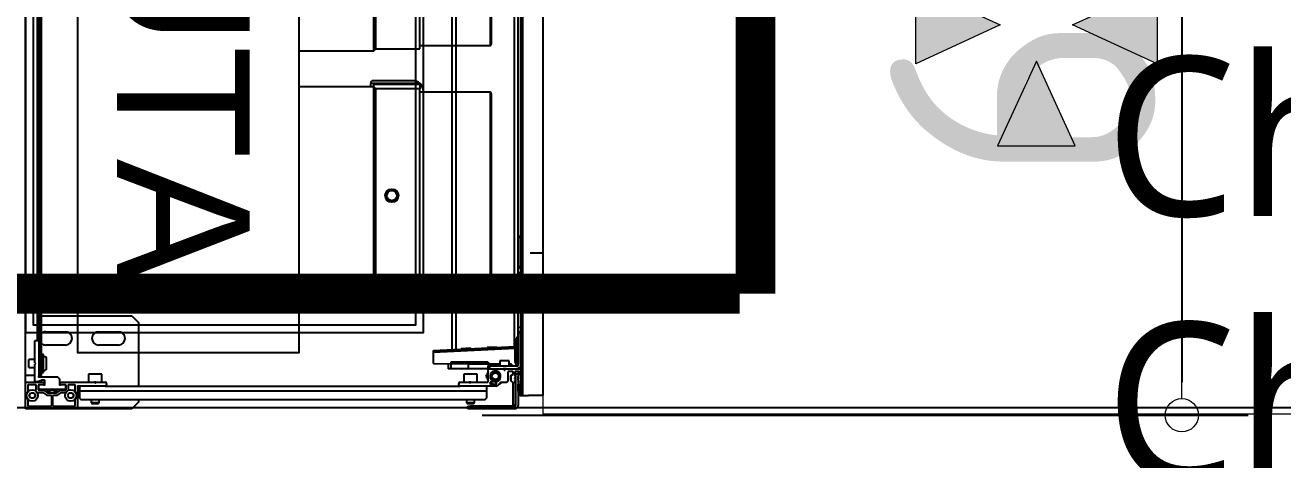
# Model space of a CAD drawing. Extents: x -2795338 to 3769695, y -3516596 to 3048438.
# Drawn here: x 491804 to 492753, y -340626 to -340299 of the extents above; entities that cross this region are included whole.
import ezdxf
from ezdxf import colors
from ezdxf.entities.mleader import LeaderData, LeaderLine
from ezdxf.math import Vec2, Vec3

# ---------------------------------------------------------------- set-up
doc = ezdxf.new("R2010")
doc.units = 0
for name, pattern in [('prlm_ef', [0.165, 0.1, -0.065]), ('prlm_eu', [2, 1.25, -0.25, 0.25, -0.25]), ('prlm_gaz', [36, 24, -3, 0, -3, 0, -3, 0, -3])]:
    doc.linetypes.add(name, pattern=pattern)
doc.layers.add('_GAZELEC-BOITE INCORPO', color=36, linetype='Continuous', lineweight=18)
doc.layers.add('_GAZELEC-RESERVATION', color=1, linetype='Continuous', lineweight=18)
for name, color, linetype in [('prlm-CHAUFF', 30, 'Continuous'), ('prlm-EAU-EF', 161, 'Continuous'), ('prlm-EAU-EUEV', 25, 'Continuous'), ('prlm-GAZ', 20, 'Continuous'), ('prlm-MOD', 64, 'Continuous'), ('prlm-VMC', 93, 'Continuous')]:
    doc.layers.add(name, color=color, linetype=linetype)
doc.layers.add('prlm-xpoly', color=7, linetype='Continuous', plot=False)
doc.styles.add('ISO', font='isocp2.shx')
doc.styles.add('prlm-chauff', font='trebucbi.ttf', dxfattribs={"height": 18})
doc.styles.get("Standard").update_dxf_attribs({"font": 'arial.ttf'})
doc.dimstyles.new('200', dxfattribs={"dimtxt": 200, "dimasz": 25, "dimexe": 50, "dimexo": 50, "dimgap": 20, "dimtad": 1, "dimdec": 0, "dimlfac": 0.1, "dimdsep": 46, "dimtxsty": 'ISO', "dimblk1": 'DOTBLANK', "dimblk2": 'DOTBLANK', "dimsah": 1, "dimcen": 25, "dimclrd": 80, "dimclre": 80, "dimadec": 0, "dimazin": 0, "dimtfac": 1, "dimtdec": 0, "dimtmove": 0, "dimatfit": 3, "dimldrblk": 'DOTBLANK', "dimfxl": 50, "dimtolj": 1, "dimtzin": 0, "dimarcsym": 0})

# ---------------------------------------------------------------- blocks, each defined once
blk = doc.blocks.new('C 90.MTI900_Alu_390')
at = {"layer": 'prlm-MOD', "color": 1, "linetype": 'Continuous'}
for p, q in [((-4.475, 0), (-4.472, 0)), ((-4.475, -0.003), (-4.475, 0)), ((-4.472, 0), (-4.278, 0)), ((-4.278, 0), (-4.225, 0)), ((-4.225, 0), (4.225, 0)), ((-4.225, -0.07), (-4.225, 0)), ((-4.475, -0.387), (-4.475, -0.003)), ((-4.457, -0.191), (-4.457, -0.021)), ((-4.454, -0.018), (-4.4033, -0.018)), ((-4.395, -0.0385), (-4.375, -0.0269)), ((-4.395, -0.0615), (-4.395, -0.0385)), ((-4.375, -0.0731), (-4.395, -0.0615)), ((-4.375, -0.0269), (-4.355, -0.0385)), ((-4.355, -0.0615), (-4.375, -0.0731)), ((-4.355, -0.0385), (-4.355, -0.0615)), ((-4.353, -0.0864), (-4.353, -0.1286)), ((-4.3467, -0.018), (-4.296, -0.018)), ((-4.296, -0.077), (-4.3306, -0.077)), ((-4.293, -0.021), (-4.293, -0.074)), ((-4.275, -0.003), (-4.275, -0.137)), ((-4.27, -0.073), (-4.27, -0.0895)), ((-4.2698, -0.0905), (-4.2602, -0.1195)), ((-4.267, -0.07), (-4.14, -0.07)), ((-4.165, -0.025), (-4.105, -0.025)), ((-4.165, -0.025), (-4.165, -0.07)), ((-4.135, -0.075), (-4.14, -0.07)), ((-4.13, -0.07), (-4.135, -0.075)), ((-4.13, -0.07), (-3.963, -0.07)), ((-4.105, -0.07), (-4.105, -0.025)), ((-3.96, -0.073), (-3.96, -0.097)), ((-3.96, -0.09), (3.96, -0.09)), ((-4.373, -0.1605), (-4.373, -0.191)), ((-4.3535, -0.1303), (-4.3725, -0.1588)), ((-4.3377, -0.16), (-4.355, -0.19)), ((-4.355, -0.1659), (-4.355, -0.2341)), ((-4.3355, -0.1358), (-4.3545, -0.1642)), ((-4.33, -0.1677), (-4.3421, -0.1677)), ((-4.3377, -0.24), (-4.3377, -0.16)), ((-4.33, -0.16), (-4.3377, -0.16)), ((-4.335, -0.098), (-4.335, -0.1341)), ((-4.298, -0.095), (-4.332, -0.095)), ((-4.33, -0.195), (-4.33, -0.103)), ((-4.327, -0.1), (-4.298, -0.1)), ((-4.295, -0.137), (-4.295, -0.098)), ((-4.295, -0.137), (-4.295, -0.142)), ((-4.278, -0.14), (-4.292, -0.14)), ((-4.292, -0.145), (-4.263, -0.145)), ((-4.26, -0.142), (-4.26, -0.1205)), ((-4.235, -0.1), (-4.235, -0.24)), ((-3.963, -0.1), (-4.229, -0.1)), ((-4.225, -0.105), (-4.225, -0.1)), ((-4.225, -0.105), (-4.165, -0.105)), ((-4.225, -0.105), (-4.225, -0.12)), ((-4.225, -0.12), (-4.17, -0.12)), ((-4.203, -0.12), (-4.203, -0.125)), ((-4.203, -0.125), (-4.067, -0.125)), ((-4.203, -0.125), (-4.203, -0.135)), ((-4.203, -0.135), (-4.067, -0.135)), ((-4.165, -0.115), (-4.175, -0.125)), ((-4.1675, -0.158), (-4.1025, -0.158)), ((-4.165, -0.1), (-4.165, -0.115)), ((-4.105, -0.115), (-4.165, -0.115)), ((-4.105, -0.115), (-4.105, -0.1)), ((-4.105, -0.105), (4.105, -0.105)), ((-4.095, -0.125), (-4.105, -0.115)), ((-4.1, -0.12), (4.1, -0.12)), ((-4.067, -0.125), (-4.067, -0.12)), ((-4.067, -0.135), (-4.067, -0.125)), ((-3.995, -0.3), (-3.995, -0.15)), ((-3.895, -0.15), (-3.895, -0.3)), ((-3.775, -0.12), (-3.775, -0.8)), ((-4.457, -0.369), (-4.457, -0.209)), ((-4.376, -0.194), (-4.454, -0.194)), ((-4.454, -0.206), (-4.376, -0.206)), ((-4.373, -0.209), (-4.373, -0.2404)), ((-4.373, -0.2404), (-4.3535, -0.2697)), ((-4.355, -0.21), (-4.3377, -0.24)), ((-4.3545, -0.2358), (-4.335, -0.265)), ((-4.353, -0.2714), (-4.353, -0.3036)), ((-4.33, -0.2323), (-4.3421, -0.2323)), ((-4.3377, -0.24), (-4.33, -0.24)), ((-4.335, -0.265), (-4.335, -0.302)), ((-4.325, -0.2), (-4.33, -0.195)), ((-4.33, -0.205), (-4.325, -0.2)), ((-4.33, -0.297), (-4.33, -0.205)), ((-4.295, -0.258), (-4.295, -0.263)), ((-4.295, -0.302), (-4.295, -0.263)), ((-4.25, -0.255), (-4.292, -0.255)), ((-4.292, -0.26), (-4.278, -0.26)), ((-4.275, -0.263), (-4.275, -0.52)), ((-4.25, -0.255), (-4.235, -0.24)), ((-4.4033, -0.372), (-4.454, -0.372)), ((-4.395, -0.3285), (-4.375, -0.3169)), ((-4.395, -0.3515), (-4.395, -0.3285)), ((-4.375, -0.3631), (-4.395, -0.3515)), ((-4.375, -0.3169), (-4.355, -0.3285)), ((-4.355, -0.3515), (-4.375, -0.3631)), ((-4.355, -0.3285), (-4.355, -0.3515)), ((-4.296, -0.372), (-4.3467, -0.372)), ((-4.332, -0.305), (-4.298, -0.305)), ((-4.328, -0.323), (-4.296, -0.323)), ((-4.298, -0.3), (-4.327, -0.3)), ((-4.293, -0.326), (-4.293, -0.369)), ((-4.475, -0.8), (-4.475, -0.387)), ((-4.308, -0.39), (-4.472, -0.39)), ((-4.395, -0.405), (-4.405, -0.415)), ((-4.405, -0.415), (-4.405, -3.465)), ((-4.34, -0.405), (-4.395, -0.405)), ((-4.305, -0.405), (-4.34, -0.405)), ((-4.34, -0.405), (-4.34, -3.475)), ((-4.305, -0.6), (-4.305, -0.393)), ((-4.43, -0.495), (-4.435, -0.5)), ((-4.435, -0.5), (-4.435, -0.55)), ((-4.435, -0.55), (-4.43, -0.555)), ((-4.43, -0.555), (-4.43, -0.495)), ((-4.405, -0.495), (-4.43, -0.495)), ((-4.43, -0.555), (-4.405, -0.555)), ((-4.275, -0.52), (-4.2779, -0.5229)), ((-4.2779, -0.5271), (-4.275, -0.53)), ((-4.215, -0.475), (-4.275, -0.475)), ((-4.275, -0.53), (-4.275, -0.52)), ((-4.275, -0.53), (-4.275, -0.6)), ((-4.215, -0.575), (-4.215, -0.475)), ((-3.995, -0.7), (-3.995, -0.55)), ((-3.895, -0.55), (-3.895, -0.7)), ((-4.305, -0.6), (-4.305, -3.277)), ((-4.285, -0.61), (-4.295, -0.61)), ((-4.275, -0.575), (-4.215, -0.575)), ((-4.425, -0.85), (-4.475, -0.8)), ((-4.405, -0.85), (-4.425, -0.85)), ((-3.825, -0.85), (-4.305, -0.85)), ((-3.775, -0.8), (-3.825, -0.85)), ((-4.1351, -3.077), (-4.136, -3.497)), ((-4.1351, -3.077), (-4.05, -3.077)), ((-4.0221, -3.692), (-4.05, -3.077)), ((-4.05, -3.077), (-4.035, -3.077)), ((-4.035, -3.077), (-4.0071, -3.6913)), ((-4.175, -3.207), (-4.175, -3.187)), ((-4.1353, -3.187), (-4.175, -3.187)), ((-4.175, -3.337), (-4.175, -3.207)), ((-4.125, -3.207), (-4.175, -3.207)), ((-4.125, -3.487), (-4.125, -3.207)), ((-0.2775, -3.215), (-4.0287, -3.215)), ((-4.305, -3.5528), (-4.305, -3.277)), ((-4.295, -3.267), (-4.285, -3.267)), ((-4.275, -3.277), (-4.275, -3.3458)), ((-4.215, -3.305), (-4.275, -3.305)), ((-4.215, -3.405), (-4.215, -3.305)), ((-0.2775, -3.245), (-4.0274, -3.245)), ((-4.0205, -3.2854), (-4.0255, -3.2857)), ((-4.0205, -3.2854), (-4.0173, -3.3556)), ((-4.475, -3.355), (-4.475, -3.335)), ((-4.475, -3.335), (-4.455, -3.335)), ((-4.475, -3.69), (-4.475, -3.355)), ((-4.455, -3.355), (-4.475, -3.355)), ((-4.455, -3.335), (-4.455, -3.355)), ((-4.455, -3.69), (-4.455, -3.355)), ((-4.43, -3.325), (-4.435, -3.33)), ((-4.435, -3.33), (-4.435, -3.38)), ((-4.435, -3.38), (-4.43, -3.385)), ((-4.43, -3.385), (-4.43, -3.325)), ((-4.405, -3.325), (-4.43, -3.325)), ((-4.43, -3.385), (-4.405, -3.385)), ((-4.2759, -3.3479), (-4.2779, -3.3499)), ((-4.2779, -3.3541), (-4.2759, -3.3561)), ((-4.275, -3.3582), (-4.275, -3.3458)), ((-4.275, -3.3582), (-4.275, -3.484)), ((-4.275, -3.405), (-4.215, -3.405)), ((-4.175, -3.487), (-4.175, -3.337)), ((-4.14, -3.337), (-4.175, -3.337)), ((-4.14, -3.487), (-4.14, -3.337)), ((-4.0223, -3.3558), (-4.0173, -3.3556)), ((-4.405, -3.465), (-4.395, -3.475)), ((-4.34, -3.475), (-4.395, -3.475)), ((-4.305, -3.475), (-4.34, -3.475)), ((-4.29, -3.5066), (-4.2854, -3.504)), ((-4.29, -3.507), (-4.29, -3.549)), ((-4.274, -3.504), (-4.287, -3.504)), ((-4.272, -3.487), (-4.178, -3.487)), ((-4.271, -3.518), (-4.271, -3.507)), ((-4.24, -3.4778), (-4.23, -3.472)), ((-4.23, -3.472), (-4.22, -3.4778)), ((-4.175, -3.49), (-4.175, -3.487)), ((-4.175, -3.487), (-4.155, -3.487)), ((-4.175, -3.49), (-4.175, -3.6008)), ((-4.155, -3.497), (-4.175, -3.497)), ((-4.14, -3.487), (-4.155, -3.487)), ((-4.155, -3.487), (-4.155, -3.497)), ((-4.155, -3.702), (-4.155, -3.497)), ((-4.125, -3.487), (-4.14, -3.487)), ((-4.14, -3.577), (-4.14, -3.487)), ((-4.136, -3.497), (-4.14, -3.4972)), ((-4.0116, -3.4816), (-4.0166, -3.4819)), ((-4.0116, -3.4816), (-4.0084, -3.5518)), ((-4.2769, -3.5821), (-4.3041, -3.5549)), ((-4.2906, -3.577), (-4.2906, -3.5684)), ((-4.2806, -3.5828), (-4.2906, -3.577)), ((-4.287, -3.552), (-4.282, -3.552)), ((-4.279, -3.549), (-4.279, -3.545)), ((-4.276, -3.542), (-4.2729, -3.542)), ((-4.276, -3.627), (-4.276, -3.5842)), ((-4.2657, -3.521), (-4.268, -3.521)), ((-4.195, -3.5614), (-4.195, -3.5226)), ((-4.1759, -3.6029), (-4.1829, -3.6099)), ((-4.175, -3.6232), (-4.175, -3.6008)), ((-4.115, -3.577), (-4.155, -3.577)), ((-4.115, -3.647), (-4.115, -3.577)), ((-4.0134, -3.552), (-4.0084, -3.5518)), ((-3.685, -3.532), (-3.625, -3.532)), ((-3.685, -3.532), (-3.685, -3.677)), ((-3.6789, -3.677), (-3.6789, -3.532)), ((-3.6311, -3.677), (-3.6311, -3.532)), ((-3.625, -3.677), (-3.625, -3.532)), ((-4.455, -3.682), (-4.455, -3.68)), ((-4.452, -3.677), (-4.2791, -3.677)), ((-4.215, -3.695), (-4.45, -3.695)), ((-4.2855, -3.692), (-4.445, -3.692)), ((-4.2653, -3.69), (-4.2827, -3.69)), ((-4.2766, -3.6757), (-4.2679, -3.6633)), ((-4.198, -3.637), (-4.266, -3.637)), ((-4.2654, -3.662), (-4.2246, -3.662)), ((-4.263, -3.657), (-4.265, -3.659)), ((-4.225, -3.659), (-4.265, -3.659)), ((-4.265, -3.659), (-4.265, -3.662)), ((-4.265, -3.69), (-4.265, -3.695)), ((-4.227, -3.657), (-4.263, -3.657)), ((-4.2521, -3.692), (-4.2625, -3.692)), ((-4.2607, -3.657), (-4.2607, -3.662)), ((-4.2607, -3.69), (-4.2607, -3.695)), ((-4.2471, -3.6871), (-4.2521, -3.692)), ((-4.2379, -3.692), (-4.2429, -3.6871)), ((-4.228, -3.692), (-4.2379, -3.692)), ((-4.2293, -3.657), (-4.2293, -3.662)), ((-4.2293, -3.69), (-4.2293, -3.695)), ((-4.225, -3.659), (-4.227, -3.657)), ((-4.2252, -3.69), (-4.198, -3.69)), ((-4.225, -3.662), (-4.225, -3.659)), ((-4.225, -3.695), (-4.225, -3.69)), ((-4.2221, -3.6633), (-4.2134, -3.6757)), ((-4.215, -3.715), (-4.215, -3.695)), ((-4.215, -3.695), (-4.195, -3.695)), ((-4.2109, -3.677), (-4.198, -3.677)), ((-4.195, -3.674), (-4.195, -3.64)), ((-4.195, -3.722), (-4.195, -3.693)), ((-4.1829, -3.6141), (-4.1759, -3.6211)), ((-4.175, -3.6232), (-4.175, -3.734)), ((-4.155, -3.647), (-4.115, -3.647)), ((-4.14, -3.6567), (-4.14, -3.647)), ((-4.125, -3.692), (-4.0221, -3.692)), ((-4.125, -3.702), (-4.125, -3.692)), ((-4.0071, -3.6913), (-4.0221, -3.692)), ((-4.022, -3.6925), (-4.0221, -3.692)), ((-3.7066, -3.685), (-4.0074, -3.685)), ((-4.0071, -3.6913), (-4.007, -3.6925)), ((-3.705, -3.677), (-3.713, -3.717)), ((-3.66, -3.677), (-3.705, -3.677)), ((-3.66, -3.6225), (-3.655, -3.6225)), ((-3.66, -3.6225), (-3.66, -3.6361)), ((-3.66, -3.6361), (-3.655, -3.6361)), ((-3.66, -3.6361), (-3.66, -3.717)), ((-3.655, -3.6225), (-3.655, -3.6361)), ((-3.655, -3.6361), (-3.655, -3.717)), ((-3.655, -3.677), (-3.605, -3.677)), ((-3.597, -3.717), (-3.605, -3.677)), ((-0.26, -3.685), (-3.6034, -3.685)), ((-4.215, -3.715), (-4.45, -3.715)), ((-4.378, -3.747), (-4.378, -3.727)), ((-4.378, -3.727), (-4.298, -3.727)), ((-4.375, -3.747), (-4.378, -3.747)), ((-4.375, -3.737), (4.375, -3.737)), ((-4.375, -3.747), (-4.375, -3.737)), ((4.375, -3.747), (-4.375, -3.747)), ((-4.375, -3.747), (-4.375, -3.792)), ((-4.375, -3.902), (-4.375, -3.792)), ((-4.345, -3.724), (-4.345, -3.718)), ((-4.342, -3.715), (-4.2885, -3.715)), ((-4.298, -3.727), (-4.342, -3.727)), ((-4.298, -3.727), (-4.298, -3.737)), ((-4.295, -3.734), (-4.295, -3.73)), ((-4.2826, -3.72), (-4.2654, -3.72)), ((-4.2651, -3.7161), (-4.269, -3.72)), ((-4.2618, -3.7161), (-4.2651, -3.7161)), ((-4.2595, -3.715), (-4.231, -3.715)), ((-4.2471, -3.7321), (-4.2521, -3.737)), ((-4.2414, -3.7335), (-4.2486, -3.7335)), ((-4.2379, -3.737), (-4.2429, -3.7321)), ((-4.2249, -3.7161), (-4.2287, -3.7161)), ((-4.2251, -3.72), (-4.215, -3.72)), ((-4.221, -3.72), (-4.2249, -3.7161)), ((-4.195, -3.715), (-4.215, -3.715)), ((-4.215, -3.72), (-4.215, -3.722)), ((-4.212, -3.725), (-4.198, -3.725)), ((-4.175, -3.737), (-4.175, -3.734)), ((-4.165, -3.737), (-4.165, -3.7265)), ((-3.9067, -3.717), (-4.14, -3.717)), ((-4.135, -3.717), (-4.135, -3.712)), ((-4.105, -3.712), (-4.135, -3.712)), ((-4.125, -3.702), (-4.105, -3.702)), ((-4.105, -3.702), (-3.965, -3.702)), ((-4.105, -3.702), (-4.105, -3.712)), ((-4.105, -3.712), (-4.105, -3.717)), ((-3.965, -3.712), (-4.105, -3.712)), ((-3.965, -3.702), (-3.945, -3.702)), ((-3.965, -3.702), (-3.965, -3.712)), ((-3.965, -3.717), (-3.965, -3.712)), ((-3.935, -3.712), (-3.965, -3.712)), ((-3.935, -3.712), (-3.935, -3.717)), ((-3.935, -3.715), (-3.7126, -3.715)), ((-3.9067, -3.737), (-3.9067, -3.717)), ((-3.9067, -3.717), (-3.8932, -3.717)), ((-3.8932, -3.717), (-3.86, -3.717)), ((-3.8932, -3.717), (-3.8932, -3.737)), ((-3.86, -3.717), (-3.45, -3.717)), ((-3.86, -3.717), (-3.86, -3.737)), ((-3.5974, -3.715), (-0.25, -3.715)), ((-3.45, -3.717), (-3.45, -3.737)), ((-3.45, -3.717), (-3.4168, -3.717)), ((-3.4168, -3.737), (-3.4168, -3.717)), ((-3.4168, -3.717), (-3.4033, -3.717)), ((-3.185, -3.717), (-3.4033, -3.717)), ((-3.4033, -3.717), (-3.4033, -3.737)), ((-3.185, -3.717), (-3.175, -3.717)), ((-3.185, -3.737), (-3.185, -3.717)), ((-3.175, -3.717), (-3.175, -3.737)), ((-3.175, -3.735), (-0.2433, -3.735)), ((-4.375, -3.902), (4.375, -3.902))]:
    blk.add_line(p, q, dxfattribs=at)
at = {"layer": 'prlm-MOD', "color": 1, "ltscale": 50}
blk.add_lwpolyline([(-3.3, -3.8058), (-3.3, -3.902)], dxfattribs=at)
at = {"layer": 'prlm-MOD', "color": 1, "linetype": 'Continuous'}
for centre, radius in [((-4.375, -0.05), 0.0425), ((-4.375, -0.34), 0.0425), ((-4.23, -3.542), 0.035), ((-4.23, -3.542), 0.03), ((-4.23, -3.542), 0.025)]:
    blk.add_circle(centre, radius, dxfattribs=at)
for centre, radius, start, end in [((-4.472, -0.003), 0.003, 90, 180), ((-4.278, -0.003), 0.003, 0, 90), ((-4.454, -0.021), 0.003, 90, 180), ((-4.4033, -0.021), 0.003, 84.51824, 90), ((-4.3467, -0.021), 0.003, 90, 95.48174), ((-4.3306, -0.067), 0.01, 213.6525, 270), ((-4.296, -0.021), 0.003, 0, 90), ((-4.296, -0.074), 0.003, 270, 0), ((-4.267, -0.073), 0.003, 90, 180), ((-4.267, -0.0895), 0.003, 180, 198.43495), ((-3.963, -0.073), 0.003, 0, 90), ((-4.37, -0.1605), 0.003, 146.30993, 180), ((-4.352, -0.1659), 0.003, 146.30993, 180), ((-4.356, -0.1286), 0.003, 326.30993, 0), ((-4.338, -0.1341), 0.003, 326.30993, 0), ((-4.332, -0.098), 0.003, 90, 180), ((-4.327, -0.103), 0.003, 90, 180), ((-4.298, -0.098), 0.003, 0, 90), ((-4.298, -0.103), 0.003, 0, 90), ((-4.292, -0.137), 0.003, 180, 270), ((-4.292, -0.142), 0.003, 180, 270), ((-4.278, -0.137), 0.003, 270, 0), ((-4.263, -0.142), 0.003, 270, 0), ((-4.263, -0.1205), 0.003, 0, 18.43495), ((-4.232, -0.1), 0.003, 0, 180), ((-4.1675, -0.138), 0.02, 171.37307, 270), ((-4.1675, -0.133), 0.02, 185.73917, 187.18076), ((-4.1025, -0.138), 0.02, 270, 8.62693), ((-4.1025, -0.133), 0.02, 352.81924, 354.26083), ((-3.945, -0.15), 0.05, 143.1301, 180), ((-3.963, -0.097), 0.003, 270, 0), ((-3.945, -0.15), 0.05, 0, 36.8699), ((-4.454, -0.191), 0.003, 180, 270), ((-4.454, -0.209), 0.003, 90, 180), ((-4.376, -0.191), 0.003, 270, 0), ((-4.376, -0.209), 0.003, 0, 90), ((-4.352, -0.2341), 0.003, 180, 213.69007), ((-4.356, -0.2714), 0.003, 0, 33.69007), ((-4.292, -0.258), 0.003, 90, 180), ((-4.292, -0.263), 0.003, 90, 180), ((-4.278, -0.263), 0.003, 0, 90), ((-4.454, -0.369), 0.003, 180, 270), ((-4.4033, -0.369), 0.003, 270, 275.48179), ((-4.3467, -0.369), 0.003, 264.51823, 270), ((-4.332, -0.302), 0.003, 180, 270), ((-4.328, -0.333), 0.01, 90, 133.85099), ((-4.327, -0.297), 0.003, 180, 270), ((-4.298, -0.297), 0.003, 270, 0), ((-4.298, -0.302), 0.003, 270, 0), ((-4.296, -0.326), 0.003, 0, 90), ((-4.296, -0.369), 0.003, 270, 0), ((-3.945, -0.3), 0.05, 180, 0), ((-4.472, -0.387), 0.003, 180, 270), ((-4.308, -0.393), 0.003, 0, 90), ((-4.2758, -0.525), 0.003, 135, 225), ((-3.945, -0.55), 0.05, 0, 180), ((-4.295, -0.6), 0.01, 180, 270), ((-4.285, -0.6), 0.01, 270, 0), ((-3.945, -0.7), 0.05, 180, 0), ((-4.295, -3.277), 0.01, 90, 180), ((-4.285, -3.277), 0.01, 0, 90), ((-4.2758, -3.352), 0.003, 135, 225), ((-4.278, -3.3458), 0.003, 315, 0), ((-4.278, -3.3582), 0.003, 0, 45), ((-4.287, -3.507), 0.003, 90, 180), ((-4.23, -3.542), 0.06, 140.70352, 188.509), ((-4.23, -3.542), 0.065, 144.22418, 157.38014), ((-4.272, -3.484), 0.003, 180, 270), ((-4.274, -3.507), 0.003, 0, 90), ((-4.23, -3.542), 0.04, 184.00063, 146.07277), ((-4.23, -3.542), 0.065, 57.79577, 122.20423), ((-4.23, -3.542), 0.06, 66.44354, 113.55646), ((-4.178, -3.49), 0.003, 0, 90), ((-4.302, -3.5528), 0.003, 180, 225), ((-4.287, -3.549), 0.003, 180, 270), ((-4.23, -3.542), 0.065, 206.16198, 224.95254), ((-4.282, -3.549), 0.003, 270, 0), ((-4.276, -3.545), 0.003, 90, 180), ((-4.279, -3.5842), 0.003, 0, 45), ((-4.2729, -3.545), 0.003, 4.00063, 90), ((-4.268, -3.518), 0.003, 180, 270), ((-4.23, -3.542), 0.04, 146.07277, 184.00063), ((-4.2657, -3.518), 0.003, 270, 326.07277), ((-4.178, -3.6008), 0.003, 315, 0), ((-4.45, -3.69), 0.025, 180, 270), ((-4.452, -3.68), 0.003, 90, 180), ((-4.445, -3.682), 0.01, 180, 270), ((-4.45, -3.69), 0.005, 180, 270), ((-4.2827, -3.693), 0.003, 90, 160.52878), ((-4.2791, -3.674), 0.003, 270, 325.00798), ((-4.266, -3.627), 0.01, 180, 270), ((-4.2654, -3.665), 0.003, 90, 145.00798), ((-4.2653, -3.693), 0.003, 19.47122, 90), ((-4.245, -3.6892), 0.003, 45, 135), ((-4.2252, -3.693), 0.003, 90, 160.52878), ((-4.2246, -3.665), 0.003, 34.99202, 90), ((-4.2109, -3.674), 0.003, 214.99202, 270), ((-4.198, -3.64), 0.003, 0, 90), ((-4.198, -3.674), 0.003, 270, 0), ((-4.198, -3.693), 0.003, 0, 90), ((-4.1808, -3.612), 0.003, 135, 225), ((-4.178, -3.6232), 0.003, 0, 45), ((-4.1151, -3.7104), 0.05, 129.88406, 142.91394), ((-4.16, -3.6567), 0.02, 309.88406, 0), ((-4.125, -3.712), 0.02, 90, 192.41205), ((-3.997, -3.692), 0.01, 182.60256, 270), ((-4.342, -3.718), 0.003, 90, 180), ((-4.342, -3.724), 0.003, 180, 270), ((-4.298, -3.73), 0.003, 0, 90), ((-4.292, -3.734), 0.003, 180, 270), ((-4.2885, -3.718), 0.003, 9.59407, 90), ((-4.2826, -3.717), 0.003, 189.59407, 270), ((-4.2654, -3.717), 0.003, 270, 350.40593), ((-4.275, -3.715), 0.01, 353.93882, 0), ((-4.2595, -3.718), 0.003, 90, 170.40593), ((-4.245, -3.7342), 0.003, 45, 135), ((-4.231, -3.718), 0.003, 9.59407, 90), ((-4.2251, -3.717), 0.003, 189.59407, 270), ((-4.215, -3.715), 0.01, 180, 186.06118), ((-4.212, -3.722), 0.003, 180, 270), ((-4.198, -3.722), 0.003, 270, 0), ((-4.178, -3.734), 0.003, 270, 0), ((-4.14, -3.702), 0.035, 180, 270), ((-4.14, -3.702), 0.015, 180, 270), ((-4.125, -3.712), 0.01, 90, 180), ((-3.945, -3.712), 0.01, 0, 90)]:
    blk.add_arc(centre, radius, start, end, dxfattribs=at)
for centre, major_axis, ratio, start_param, end_param in [((-4.022, -3.6931), (0.015, 0.0007), 0.045361, 0, 1.568734), ((-3.997, -3.692), (0.025, 0), 0.4, 3.187016, 4.712389)]:
    blk.add_ellipse(centre, major_axis=major_axis, ratio=ratio, start_param=start_param, end_param=end_param, dxfattribs=at)
blk = doc.blocks.new('xi.bep')
at = {"layer": 'prlm-VMC', "linetype": 'ByBlock', "lineweight": 5}
h = blk.add_hatch(color=0, dxfattribs=at)
h.paths.add_polyline_path([(0, 2.736), (2.921, 9.103), (-2.921, 9.103)])
h.paths.add_polyline_path([(9.103, -2.921), (9.103, 2.921), (2.736, 0)])
h.paths.add_polyline_path([(2.921, -9.103), (0, -2.736), (-2.921, -9.103)])
h.paths.add_polyline_path([(-9.103, -2.921), (-2.736, 0), (-9.103, 2.921)])
at = {"layer": 'prlm-VMC', "color": 0, "linetype": 'ByBlock', "lineweight": 5, "flags": 128}
for points in [[(2.921, 9.103), (-2.921, 9.103), (0, 2.736)], [(-9.103, -2.921), (-9.103, 2.921), (-2.736, 0)], [(9.103, 2.921), (9.103, -2.921), (2.736, 0)], [(-2.921, -9.103), (2.921, -9.103), (0, -2.736)]]:
    blk.add_lwpolyline(points, close=True, dxfattribs=at)
blk = doc.blocks.new('xi.uta-yzen-d')
at = {"layer": 'prlm-CHAUFF', "ltscale": 50}
for p, q in [((1.9, 35.12), (17.3, 35.12)), ((21, 35.12), (36.4, 35.12)), ((1.8, 35.02), (17.4, 35.02)), ((17.4, 29.72), (17.4, 35.02)), ((20.9, 35.02), (36.5, 35.02)), ((20.9, 35.02), (20.9, 29.72)), ((36.5, 29.72), (36.5, 35.02)), ((17.65, 29.72), (1.55, 29.72)), ((17.65, 26.42), (17.65, 29.72)), ((20.244, 29.72), (20.65, 29.72)), ((20.244, 29.72), (20.244, 26.02)), ((20.3, 29.72), (20.3, 26.27)), ((20.32, 29.72), (20.32, 26.27)), ((36.75, 29.72), (20.65, 29.72)), ((20.65, 29.72), (20.65, 26.42)), ((20.75, 29.97), (20.9, 29.97)), ((36.75, 26.42), (36.75, 29.72)), ((20.05, 29.216), (20.05, 26.22)), ((20.3, 28.42), (20.32, 28.42)), ((20.32, 28.07), (20.3, 28.07)), ((20.3, 27.693), (20.32, 27.693)), ((20.32, 27.343), (20.3, 27.343)), ((20.3, 27.293), (20.32, 27.293)), ((20.32, 27.193), (20.3, 27.193)), ((17.8, 26.27), (1.4, 26.27)), ((17.65, 26.42), (1.55, 26.42)), ((17.8, 26.27), (17.65, 26.42)), ((17.8, 20.62), (17.8, 26.27)), ((20.5, 26.02), (20.25, 26.02)), ((20.32, 26.27), (20.3, 26.27)), ((20.5, 26.27), (20.32, 26.27)), ((20.65, 26.42), (20.5, 26.27)), ((36.9, 26.27), (20.5, 26.27)), ((20.5, 26.27), (20.5, 20.62)), ((36.75, 26.42), (20.65, 26.42)), ((36.9, 26.27), (36.75, 26.42)), ((36.9, 20.62), (36.9, 26.27))]:
    blk.add_line(p, q, dxfattribs=at)
for points in [[(0, 30), (0, 0), (39, 0), (39, 30)], [(0.571, 29.429), (0.571, 0.571), (38.429, 0.571), (38.429, 29.429)], [(-40.5, 20.62), (-40.5, 3.9), (40.5, 3.9), (40.5, 20.62)]]:
    blk.add_lwpolyline(points, close=True, dxfattribs=at)
for radius in [0.5, 0.48, 0.38]:
    blk.add_circle((28.7, 27.62), radius, dxfattribs=at)
for centre, radius, start, end in [((17.3, 35.02), 0.1, 0, 90), ((21, 35.02), 0.1, 90, 180), ((36.4, 35.02), 0.1, 0, 90), ((20.825, 29.24), 0.776, 138.52479, 181.76751), ((20.75, 29.27), 0.7, 90, 136.27309), ((20.25, 26.22), 0.2, 180, 268.32391), ((20.25, 26.22), 0.2, 268.32391, 270)]:
    blk.add_arc(centre, radius, start, end, dxfattribs=at)
for centre, major_axis, ratio, start_param, end_param in [((20.75, 28.959), (-0.45, 0), 0.974723, 5.983927, 6.283185), ((20.75, 28.603), (-0.45, 0), 0.974723, 5.983927, 6.283185), ((21.55, 28.603), (-1.25, 0), 0.146694, 0, 0.179125)]:
    blk.add_ellipse(centre, major_axis=major_axis, ratio=ratio, start_param=start_param, end_param=end_param, dxfattribs=at)
blk.add_open_spline([(20.318, 29.391), (20.314, 29.379), (20.311, 29.366), (20.303, 29.324), (20.3, 29.294), (20.3, 29.265)], degree=3, knots=[0.8185803, 0.8185803, 0.8185803, 0.8185803, 0.875, 0.875, 1, 1, 1, 1], dxfattribs=at)
at = {"layer": 'prlm-CHAUFF', "ltscale": 50, "insert": (7.303, 16.894), "char_height": 10, "width": 139.79252, "attachment_point": 1}
blk.add_mtext('UTA', dxfattribs=at)
blk = doc.blocks.new('_DOTBLANK')
at = {"color": 0, "linetype": 'ByBlock'}
blk.add_line((-0.5, 0), (-1, 0), dxfattribs=at)
blk.add_circle((0, 0), 0.5, dxfattribs=at)
blk = doc.blocks.new('*D284')
at = {"layer": '_GAZELEC-BOITE INCORPO', "color": 80, "lineweight": -2, "transparency": 16777216}
for p, q in [((492148.76, -339990.87), (492726.37, -339990.87)), ((492676.37, -340015.87), (492676.37, -340567.74)), ((492148.8, -340592.74), (492726.37, -340592.74))]:
    blk.add_line(p, q, dxfattribs=at)
at = {"layer": '_GAZELEC-BOITE INCORPO', "color": 80, "lineweight": -2, "transparency": 16777216, "xscale": 25, "yscale": 25, "zscale": 25}
for p, rotation in [((492676.37, -339990.87), 90), ((492676.37, -340592.74), 270)]:
    blk.add_blockref('_DOTBLANK', p, dxfattribs=dict(at, rotation=rotation))
at = {"layer": '_GAZELEC-BOITE INCORPO', "color": 0, "transparency": 16777216, "insert": (492556.37, -340291.8), "char_height": 200, "attachment_point": 5, "rotation": 90, "style": 'ISO'}
blk.add_mtext('\\A1;60', dxfattribs=at)
blk = doc.blocks.new('*D288')
at = {"layer": '_GAZELEC-BOITE INCORPO', "color": 80, "lineweight": -2, "transparency": 16777216}
for p, q in [((491523.18, -338363.93), (493019.23, -338363.93)), ((492969.23, -338388.93), (492969.23, -340562)), ((491523.32, -340587), (493019.23, -340587))]:
    blk.add_line(p, q, dxfattribs=at)
at = {"layer": '_GAZELEC-BOITE INCORPO', "color": 80, "lineweight": -2, "transparency": 16777216, "xscale": 25, "yscale": 25, "zscale": 25}
for p, rotation in [((492969.23, -338363.93), 90), ((492969.23, -340587), 270)]:
    blk.add_blockref('_DOTBLANK', p, dxfattribs=dict(at, rotation=rotation))
at = {"layer": '_GAZELEC-BOITE INCORPO', "color": 0, "transparency": 16777216, "insert": (492849.21, -339475.46), "char_height": 200, "attachment_point": 5, "rotation": 90, "style": 'ISO'}
blk.add_mtext('\\A1;222', dxfattribs=at)

msp = doc.modelspace()

# ---------------------------------------------------------------- linework, layer by layer
msp.add_circle((487178.691, -234079.124), 3282516.798)
at = {"layer": 'prlm-EAU-EF', "linetype": 'prlm_ef'}
for points in [[(485290.59, -340463.366), (485236.038, -340737.224), (485291.619, -341097.786), (485615.64, -341383.131), (485853.818, -341446.717), (486590.996, -341446.717), (487581.585, -341446.717), (488720.906, -341446.717), (491653.842, -341446.717), (492684.394, -341446.717), (492860.197, -341446.717), (493387.708, -341208.329), (493581.524, -340922.984), (493315.04, -340042.246), (492770.443, -339969.624), (492025.957, -339961.742)], [(485234.597, -340474.468), (485168.516, -340834.598), (485262.593, -341164.16), (485487.878, -341389.444), (485763.137, -341483.436), (486360.537, -341572.64), (486774.827, -341557.644), (487335.481, -341557.644), (488071.424, -341557.644), (488857.39, -341557.644), (489730.228, -341557.644), (490846.076, -341557.644), (491963.994, -341557.644), (492653.515, -341557.644), (493307.835, -341557.644), (497514.03, -341557.644), (499158.836, -341557.644), (501486.267, -341065.248), (503056.244, -340225.796), (504571.668, -339967.221), (505019.306, -339973.373)], [(491194.085, -342653.653), (491194.085, -342784.718), (491215.082, -342949.331), (491373.902, -343360.743), (491656.751, -343568.275), (492289.764, -343397.511), (492484.3, -342967.499), (492501.695, -342392.772), (491865.388, -341828.955), (491596.949, -341778.394), (491504.93, -341778.394), (490691.997, -341778.394), (488522.15, -341747.249), (487614.007, -341747.249), (486607.361, -341782.143), (485872.654, -341755.372), (485264.137, -341368.328), (485085.041, -340978.928), (485085.041, -340659.844), (485121.684, -340474.516)], [(501382.103, -342895.069), (501637.573, -342887.187), (501766.646, -342852.582), (502051.759, -342698.928), (502242.487, -342378.93), (502263.999, -341965.115), (501868.649, -341423.503), (501167.187, -341353.38), (500825.875, -341450.658), (500426.613, -341551.877), (499880.883, -341636.658), (499102.431, -341670.398), (498876.81, -341670.398), (495882.605, -341670.398), (493019.119, -341670.398), (486355.597, -341670.398), (486165.59, -341670.398), (485457.85, -341442.007), (485215.035, -341199.192), (485116.846, -340836.568), (485175.001, -340480.188)]]:
    msp.add_spline(points, degree=3, dxfattribs=at)
at = {"layer": 'prlm-EAU-EUEV', "linetype": 'prlm_eu', "ltscale": 50, "const_width": 30, "flags": 128}
for points in [[(491573.177, -337784.117), (491573.177, -338576.411), (492354.841, -338576.411), (492354.841, -340501.141)], [(491631.311, -340501.141), (492343, -340501.141), (492343, -340501.141), (492343, -340501.141)]]:
    msp.add_lwpolyline(points, dxfattribs=at)
at = {"layer": 'prlm-GAZ', "linetype": 'prlm_gaz', "ltscale": 0.8}
for points in [[(492024.31, -339931.895), (492309.115, -339940.642), (492589.391, -339940.642), (493058.438, -339940.642), (493304.542, -339988.897), (493540.146, -340204.744), (493658.823, -340555.165), (493658.823, -340853.15), (493535.823, -341158.585), (493235.27, -341384.188), (492779.192, -341497.759), (492493.667, -341497.759), (491653.845, -341497.759), (487304.808, -341497.759), (486085.82, -341539.957), (485559.647, -341563.7), (484720.672, -341563.7), (484403.342, -341563.7), (484053.898, -341421.532), (483879.742, -341202.273), (483807.589, -340920.341), (483807.589, -340474.612)], [(483747.993, -340480.188), (483747.993, -340887.754), (483864.611, -341293.735), (484123.272, -341516.311), (484693.19, -341599.314), (484948.557, -341599.314), (485691.396, -341599.314), (485998.124, -341599.314), (486364.14, -341617.914), (486847.186, -341617.914), (488449.379, -341617.914), (490109.007, -341617.914), (493014.385, -341617.914), (495890.942, -341617.914), (498994.664, -341617.914), (500009.133, -341575.379), (501050.466, -341329.205), (501787.541, -340999.931), (502685.596, -340519.262), (503603.723, -340162.737), (504553.038, -340016.725), (505000.882, -340009.611)], [(491233.918, -342684.269), (491246.681, -342935.057), (491328.304, -343208.29), (491459.847, -343396.117), (491625.049, -343515.455), (491947.628, -343537.371), (492229.654, -343390.83), (492394.546, -343124.662), (492479.154, -342805.625), (492446.731, -342408.2), (492098.831, -341988.425), (491672.087, -341821.169), (491498.858, -341821.169), (490882.416, -341821.169), (489849.832, -341821.169), (488749.314, -341794.014), (486575.865, -341828.378), (486009.755, -341828.378), (485558.411, -341709.328), (484976.142, -341673.955), (484504.109, -341673.955), (484055.339, -341587.203), (483788.238, -341365.156), (483641.873, -340465.673)], [(501371.09, -342872.24), (501639.529, -342859.359), (501954.183, -342723.439), (502172.804, -342441.074), (502230.65, -342241.905), (502216.652, -341969.873), (502093.343, -341700.533), (501737.517, -341415.621), (501248.09, -341374.624), (501014.955, -341428.742), (500542.923, -341561.441), (500041.761, -341657.037), (499556.966, -341699.764), (499137.633, -341705.868), (494356.27, -341705.868), (489317.277, -341705.868), (486703.085, -341705.868), (485927.515, -341705.868), (485626.242, -341645.742), (485313.235, -341634.88), (484981.7, -341634.88), (484440.602, -341634.88), (484171.649, -341589.173), (483954.777, -341464.548), (483819.117, -341306.904), (483708.468, -341030.643), (483684.28, -340477.448)]]:
    msp.add_spline(points, degree=3, dxfattribs=at)
at = {"layer": 'prlm-xpoly', "lineweight": 0}
msp.add_lwpolyline([(492194.429, -340591.644), (493592.066, -340591.645), (493592.122, -339692.938), (492194.429, -339692.851)], close=True, dxfattribs=at)

# ---------------------------------------------------------------- block references
at = {"layer": 'prlm-CHAUFF', "xscale": 10, "yscale": 10, "zscale": 10, "rotation": 269.999993332488}
msp.add_blockref('xi.uta-yzen-d', (491804.429, -340140.368), dxfattribs=at)
at = {"layer": 'prlm-MOD', "xscale": 99.99999999999969, "yscale": 99.99999999999969, "zscale": 99.99999999999969, "rotation": 89.99988466024473}
msp.add_blockref('C 90.MTI900_Alu_390', (491804.428, -340140.368), dxfattribs=at)
at = {"layer": 'prlm-VMC', "xscale": 10, "yscale": 10, "zscale": 10}
msp.add_blockref('xi.bep', (492566.692, -340298.821), dxfattribs=at)

# ---------------------------------------------------------------- texts
at = {"layer": 'prlm-CHAUFF', "insert": (492618.509, -340322.69), "char_height": 120, "width": 1804.18078, "attachment_point": 1, "style": 'prlm-chauff'}
msp.add_mtext('Chaudière individuelle Chappée Initiaplus Compact 28 ', dxfattribs=at)

# ---------------------------------------------------------------- dimensions: what is measured, and where the dimension line sits
at = {"layer": '_GAZELEC-BOITE INCORPO'}
for base, p1, p2, picture, middle in [((492969.233, -340586.995), (491473.181, -338363.927), (491473.32, -340586.995), '*D288', (492849.214, -339475.461)), ((492676.372, -340592.738), (492098.764, -339990.869), (492098.802, -340592.738), '*D284', (492556.372, -340291.804))]:
    dim = msp.add_linear_dim(base=base, p1=p1, p2=p2, angle=90, dimstyle='200', dxfattribs=at)
    dim.commit()
    dim.dimension.update_dxf_attribs({"geometry": picture, "text_midpoint": middle})

# ---------------------------------------------------------------- leaders
at = {"layer": '_GAZELEC-RESERVATION', "color": 6}
ml = msp.add_multileader_mtext('Standard', dxfattribs=at)
ml.set_content('résa n°92\\P150X150 en dalle haute', color=6)
ml.set_leader_properties()
ml.build(insert=Vec2(0, 0))
ml.multileader.update_dxf_attribs({"has_text_frame": 1, "arrow_head_size": 80, "scale": 20})
ctx = ml.context
ctx.base_point, ctx.scale, ctx.char_height, ctx.arrow_head_size, ctx.landing_gap_size, ctx.plane_origin = Vec3(489701.71, -339799.028), 20, 80, 80, 40, Vec3(483088.243, -338888.268)
notes = []
notes.append((ctx, [(0, (1, 1, 0), (491035.484, -339799.028), (-1, 0), 89.845, [(0, [(491632.251, -340558.672)], 0, [])])]))
ctx.mtext.insert, ctx.mtext.width, ctx.mtext.flow_direction = Vec3(489741.71, -339758.346), 1568.85041, 5
ml = msp.add_multileader_mtext('Standard', dxfattribs=at)
ml.set_content('résa n°90\\P150X150 en dalle haute', color=6)
ml.set_leader_properties()
ml.build(insert=Vec2(0, 0))
ml.multileader.update_dxf_attribs({"has_text_frame": 1, "arrow_head_size": 80, "scale": 20})
ctx = ml.context
ctx.base_point, ctx.scale, ctx.char_height, ctx.arrow_head_size, ctx.landing_gap_size, ctx.plane_origin = Vec3(487852.731, -340250.775), 20, 80, 80, 40, Vec3(481239.263, -339340.015)
notes.append((ctx, [(1, (1, 1, 0), (487762.886, -340250.775), (1, 0), 89.845, [(0, [(487157.089, -340129.219)], 0, [])])]))
ctx.mtext.insert, ctx.mtext.width, ctx.mtext.flow_direction = Vec3(487892.731, -340210.093), 1568.85041, 5
ml = msp.add_multileader_mtext('Standard', dxfattribs=at)
ml.set_content('résa n°15\\P800x200 A.inf: +203.91', color=6)
ml.set_leader_properties()
ml.build(insert=Vec2(0, 0))
ml.multileader.update_dxf_attribs({"has_text_frame": 1, "arrow_head_size": 80, "scale": 20})
ctx = ml.context
ctx.base_point, ctx.scale, ctx.char_height, ctx.arrow_head_size, ctx.landing_gap_size, ctx.plane_origin = Vec3(480819.113, -340422.878), 20, 80, 80, 40, Vec3(474687.373, -340097.34)
notes.append((ctx, [(0, (1, 1, 0), (482116.598, -340422.878), (-1, 0), 89.845, [(0, [(482656.14, -341123.892)], 0, [])])]))
ctx.mtext.insert, ctx.mtext.width, ctx.mtext.flow_direction = Vec3(480859.113, -340382.169), 1568.85041, 5
ml = msp.add_multileader_mtext('Standard', dxfattribs=at)
ml.set_content('résa n°89\\P200X200 en dalle haute', color=6)
ml.set_leader_properties()
ml.build(insert=Vec2(0, 0))
ml.multileader.update_dxf_attribs({"has_text_frame": 1, "arrow_head_size": 80, "scale": 20})
ctx = ml.context
ctx.base_point, ctx.scale, ctx.char_height, ctx.arrow_head_size, ctx.landing_gap_size, ctx.plane_origin = Vec3(483985.085, -340876.107), 20, 80, 80, 40, Vec3(477371.617, -339965.347)
notes.append((ctx, [(1, (1, 1, 0), (483895.24, -340876.107), (1, 0), 89.845, [(0, [(483289.443, -340511.708)], 0, [])])]))
ctx.mtext.insert, ctx.mtext.width, ctx.mtext.flow_direction = Vec3(484025.085, -340835.425), 1568.85041, 5
for ctx, leaders in notes:
    for number, flags, end, landing, length, lines in leaders:
        leader = LeaderData()
        leader.index, (leader.has_last_leader_line, leader.has_dogleg_vector, leader.attachment_direction) = number, flags
        leader.last_leader_point, leader.dogleg_vector, leader.dogleg_length = Vec3(end), Vec3(landing), length
        for number, points, colour, breaks in lines:
            line = LeaderLine()
            line.index, line.vertices, line.color, line.breaks = number, Vec3.list(points), colors.encode_raw_color(colour), breaks
            leader.lines.append(line)
        ctx.leaders.append(leader)

doc.saveas('drawing.dxf')
